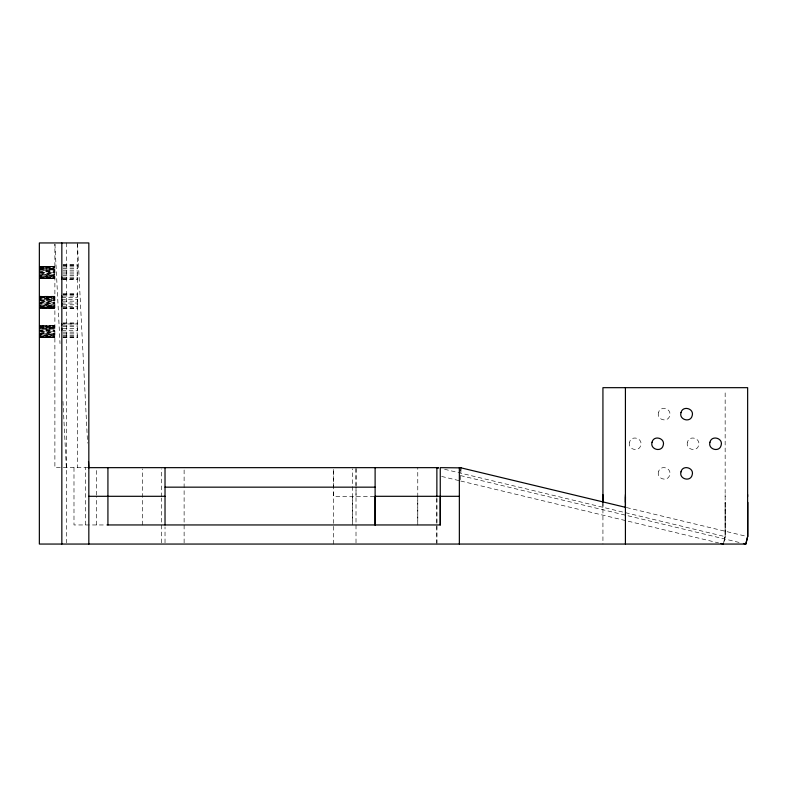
<?xml version="1.0" encoding="UTF-8"?>
<svg xmlns="http://www.w3.org/2000/svg" width="787" height="787" viewBox="0 0 787 787"><rect width="100%" height="100%" fill="white"/><g stroke="black" fill="none" stroke-linecap="round" stroke-linejoin="round"><path stroke-width="0.59" stroke-dasharray="3.94 2.95" d="M73.988 467.655L73.988 524.959L106.776 524.959M85.439 524.959L85.439 467.655M96.467 524.959L96.467 496.302M96.467 495.112L96.467 467.655M142.536 524.949L142.536 468.875M161.64 542.833L161.64 497.974M161.64 496.754L161.64 468.865M165.024 542.823L165.024 526.906M184.119 542.833L184.119 468.865M333.531 544.053L333.531 468.865L333.531 487.95M352.625 524.959L352.625 468.845M356.009 542.843L356.019 487.055M356.019 485.845L356.019 467.655M417.769 524.959L417.769 497.502M417.769 496.912L417.769 467.655M436.864 544.053L436.874 496.341M725.161 502.273L725.142 536.626L723.361 544.053L725.152 536.626L725.142 502.244M602.931 507.3L602.96 503.247M725.142 496.715L725.161 494.63M77.372 301.155L77.441 299.267L63.029 299.267M77.372 304.795L77.441 303.034L63.029 303.034M77.372 325.11L77.441 323.959L63.098 323.959M460.395 479.736L461.064 469.052M63.029 277.191L77.372 277.191L77.441 278.352L77.441 279.326L63.098 279.326M460.375 471.049L460.877 468.934M724.001 541.377L725.152 536.626L725.161 390.136M39.35 272.548L54.883 271.013L39.35 269.587L54.883 268.367L39.35 267.423L54.883 266.832L39.35 266.626L54.883 266.626L39.35 266.832L54.883 267.423L39.35 268.367L54.883 269.587L39.35 271.013L54.883 272.548L39.35 274.083L54.883 275.509L39.35 276.739L54.883 277.673L39.35 278.264L54.883 278.47L39.35 278.47L54.883 278.264L39.35 277.673L54.883 276.739L39.35 275.509L54.883 274.083L39.35 272.548L54.883 272.548M41.741 307.137L54.883 306.34L39.35 305.11L54.883 303.684L39.35 302.149L54.883 300.624L39.35 299.188L54.883 297.968L39.35 297.024L54.883 296.433L39.35 296.237L54.883 296.237L39.35 296.433L54.883 297.024L39.35 297.968L54.883 299.188L39.35 300.624L54.883 302.149L39.35 303.684L54.883 305.11L39.35 306.34L54.883 307.284L41.711 307.806M39.35 331.76L54.883 330.225L39.35 328.799L54.883 327.569L39.35 326.625L54.883 326.034L39.35 325.838L54.883 325.838L39.35 326.034L54.883 326.625L39.35 327.569L54.883 328.799L39.35 330.225L54.883 331.76L39.35 333.285L54.883 334.721L39.35 335.941L54.883 336.885L39.35 337.475L54.883 337.682L39.35 337.682L54.883 337.475L39.35 336.885L54.883 335.941L39.35 334.721L54.883 333.285L39.35 331.76L54.883 331.76M39.35 307.874L54.883 307.284L39.35 307.284L54.883 307.874L40.609 308.061L54.883 308.071L39.35 308.071L54.883 308.071L39.35 307.874L54.883 307.874L40.511 307.845M54.883 307.284L40.511 307.304L53.723 307.845M63.029 264.776L77.441 264.776M63.029 265.022L77.372 265.022M63.029 265.75L77.372 265.75M39.35 266.832L54.883 266.832M63.029 266.901L77.372 266.901M39.35 267.423L54.883 267.423M39.35 268.367L54.883 268.367M63.029 268.406L77.372 268.406M39.35 269.587L54.883 269.587M63.029 270.167L77.372 270.167M39.35 271.013L54.883 271.013M63.029 272.046L77.372 272.046M63.029 273.935L77.372 273.935M39.35 274.083L54.883 274.083M39.35 275.509L54.883 275.509M63.029 275.686L77.372 275.686M39.35 276.739L54.883 276.739M39.35 277.673L54.883 277.673M39.35 278.264L54.883 278.264M63.029 278.352L77.441 278.352M63.029 279.08L77.441 279.08M63.029 293.876L77.441 293.876M63.029 294.122L77.372 294.122M63.029 294.85L77.372 294.85M63.029 296.01L77.372 296.01L77.441 297.516L63.029 297.516M39.35 296.433L54.883 296.433M39.35 297.024L54.883 297.024M39.35 297.968L54.883 297.968M39.35 299.188L54.883 299.188M39.35 300.624L54.883 300.624M63.029 301.155L77.441 301.155M39.35 302.149L54.883 302.149M39.35 303.684L54.883 303.684M63.029 304.795L77.441 304.795L77.372 306.3L63.029 306.3M39.35 305.11L54.883 305.11M39.35 306.34L54.883 306.34M63.029 307.451L77.372 307.451M63.029 308.179L77.372 308.179M63.029 308.425L77.441 308.425M63.058 322.985L77.441 322.985M63.098 323.231L77.441 323.231M63.029 325.11L77.441 325.11M39.35 326.034L54.883 326.034M39.35 326.625L54.883 326.625M63.029 326.615L77.441 326.615M39.35 327.569L54.883 327.569M63.029 328.376L77.441 328.376L77.372 330.255L63.029 330.255M39.35 328.799L54.883 328.799M39.35 330.225L54.883 330.225M63.029 332.144L77.372 332.144M39.35 333.285L54.883 333.285M63.029 333.895L77.372 333.895M39.35 334.721L54.883 334.721M63.029 335.4L77.372 335.4M39.35 335.941L54.883 335.941M63.029 336.561L77.372 336.561M39.35 336.885L54.883 336.885M63.029 337.289L77.372 337.289M39.35 337.475L54.883 337.475M63.029 337.534L77.441 337.534M87.898 467.655L54.883 467.655L54.883 244.177M374.248 496.302L333.531 496.302L333.531 489.14M626.6 507.576L745.25 536.055M444.606 469.298L725.142 536.626M460.543 475.584L741.069 542.912M441.645 476.44L459.549 480.739M460.739 481.024L718.58 542.912M77.372 242.947L87.573 443.101M54.942 244.177L60.019 343.634M62.96 401.35L66.344 467.655M602.931 502.273L602.931 544.053M436.864 497.974L436.864 542.843M417.769 496.312L417.769 523.758M356.019 468.855L356.019 485.559M356.019 486.76L356.019 496.302M352.625 496.302L352.625 523.758M77.372 244.177L77.372 467.655M66.344 242.947L66.344 542.843M629.561 442.235C627.288 449.426 639.113 452.741 640.746 445.294C643.018 438.103 631.184 434.788 629.561 442.235M658.512 412.624C656.24 419.825 668.065 423.14 669.698 415.693C671.97 408.492 660.136 405.187 658.512 412.624M658.512 471.836C656.24 479.037 668.065 482.342 669.698 474.905C671.97 467.704 660.136 464.389 658.512 471.836M687.464 442.235C685.192 449.426 697.026 452.741 698.649 445.294C700.922 438.103 689.087 434.788 687.464 442.235"/><path stroke-width="1.18" d="M88.833 544.053L88.833 242.947L39.35 242.947L39.35 544.053L745.84 544.053L747.64 536.626L747.62 502.244M107.927 524.959L107.927 467.655M165.024 524.949L165.024 467.655M375.114 467.655L375.114 524.959L375.114 496.302L459.352 496.312L459.352 544.053M107.485 524.949L440.258 524.959L440.258 467.655L461.133 467.872L625.862 507.408M459.352 496.312L459.352 467.655L461.133 467.872M743.449 543.483L745.84 544.053L747.62 536.626L747.65 502.273M602.97 502.234L602.931 494.63M625.458 496.705L625.419 502.273L625.419 494.63M625.419 507.3L625.458 502.234M747.62 496.715L747.65 494.63M61.839 301.155L61.907 299.267M61.839 330.255L61.907 328.376M61.907 303.034L61.839 306.3M61.839 325.11L61.907 323.959M88.331 467.655L436.864 467.655L438.654 467.872L436.874 467.694L436.864 496.764M165.024 487.163L375.114 487.163M88.833 496.302L165.024 496.302M720.971 543.483L723.361 544.053M61.907 279.326L61.839 277.191M88.518 461.516L88.833 467.655M61.839 296.01L61.907 297.516M747.62 536.626L747.65 387.676L602.931 387.676L602.931 502.273M625.419 387.676L625.419 544.053M440.248 496.312L440.258 524.959M61.839 242.947L61.839 544.053M652.039 442.235C649.767 449.426 661.601 452.741 663.225 445.294C665.497 438.103 653.672 434.788 652.039 442.235M680.991 412.624C678.719 419.825 690.553 423.14 692.186 415.693C694.459 408.492 682.624 405.187 680.991 412.624M680.991 471.836C678.719 479.037 690.553 482.342 692.186 474.905C694.459 467.704 682.624 464.389 680.991 471.836M709.943 442.235C707.67 449.426 719.505 452.741 721.138 445.294C723.41 438.103 711.576 434.788 709.943 442.235"/></g></svg>
